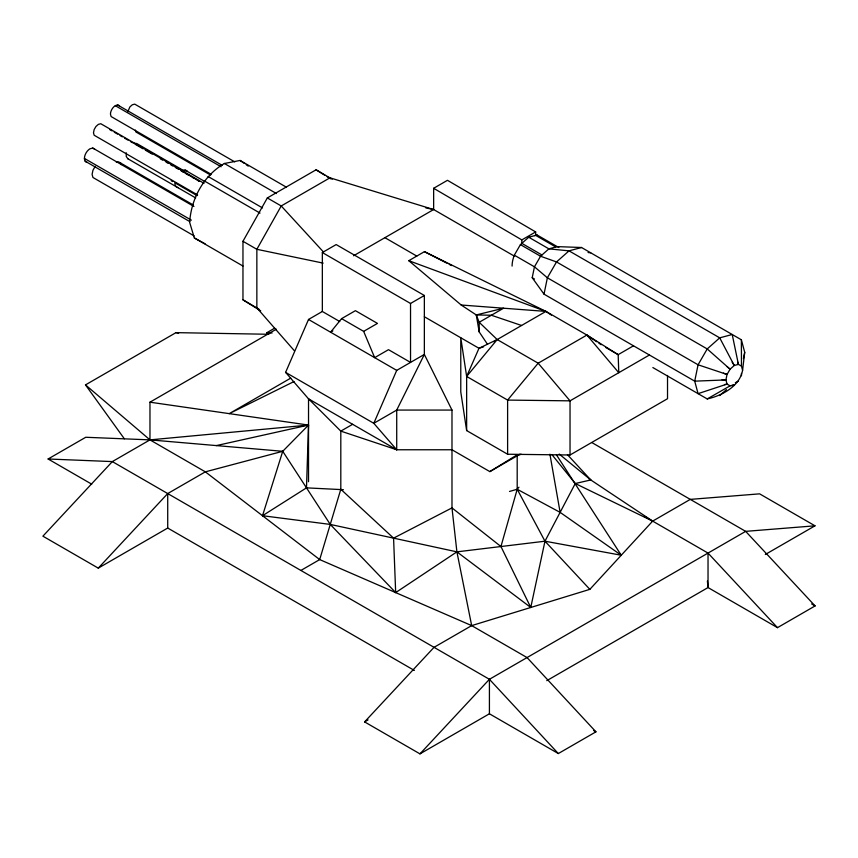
<?xml version="1.0" encoding="UTF-8"?>
<svg xmlns="http://www.w3.org/2000/svg" width="858" height="858" viewBox="0 0 858 858"><rect width="100%" height="100%" fill="white"/><g stroke="black" fill="none" stroke-linecap="round" stroke-linejoin="round"><path stroke-width="1.29" d="M91.699 484.159L48.102 458.987L85.736 437.269L149.968 439.875L308.526 425.075L282.732 451.297L262.516 515.712L306.488 487.859L308.526 425.075L149.968 402.188L149.968 439.875L205.341 471.846L319.691 559.588L471.675 625.611L527.048 657.571L595.945 731.831L558.322 753.56L489.414 713.781L419.97 753.871L364.596 721.9L434.041 647.329L471.675 625.611L589.854 589.349L652.659 521.117L690.282 499.388L759.62 493.843L814.993 525.815L765.304 554.493M742.588 370.302L744.712 352.284L741.366 339.789L581.52 247.501L557.217 246.621L548.884 248.852L540.551 256.242L534.448 266.806L532.217 277.713L544.026 294.155L694.712 381.156L725.922 379.922L727.037 374.463L730.083 369.187L734.255 365.487L738.416 364.371L741.473 366.141L742.588 370.302C739.746 386.357 721.803 395.752 707.217 398.938L652.863 367.556M127.649 112.141L129.869 106.939L132.293 104.783L134.727 104.129L234.77 161.883M544.026 294.155L547.372 277.788L556.52 261.937L569.026 250.858L581.52 247.501M743.425 358.58L744.712 352.284M262.516 515.712L330.255 524.42L456.906 551.855L530.759 607.475L544.969 541.205L575.268 483.526L590.776 479.954L567.46 454.686M530.759 607.475L500.943 546.535L517.192 489.264L517.192 454.912M339.747 321.536L322.34 311.486L308.526 319.466L285.607 372.383L308.526 398.841L340.808 431.124L340.808 489.264L319.691 559.588L300.879 570.452M322.34 311.486L322.34 252.552L336.164 244.573L424.356 295.484L424.356 354.429L396.718 370.377L373.798 423.305L396.718 449.764L451.984 449.764L489.832 471.61L520.002 454.193M507.614 454.236L466.645 430.577L466.645 376.437L478.989 348.284L497.19 339.554L545.935 311.411L586.904 335.06L618.168 354.654L618.779 372.704L586.904 335.06L538.17 363.202L507.614 400.085L507.614 454.236L570.034 454.997L667.524 398.713L667.524 375.439M286.379 187.183L240.079 160.457L224.378 163.492C203.507 175.697 191.248 198.616 189.639 222.351L194.348 237.966L242.964 266.034M260.693 310.875L242.964 299.817L242.964 241.28L267.331 197.941L316.076 169.798L332.185 179.204M95.227 166.313L92.943 170.27L92.096 174.367L92.943 177.488L194.133 235.907M512.087 266.087A23.574 13.61 -60 0 1 514.317 255.18L520.42 244.616L528.753 237.226L537.076 234.985L558.848 247.554M341.602 318.64L363.653 331.37L377.466 323.402L355.416 310.671L341.602 318.64L330.577 332.196L332.883 330.866M649.431 355.008L570.034 400.847L507.614 400.085L466.645 376.437L497.19 339.554L538.17 363.202L570.034 400.847L570.034 454.997M518.94 487.226L517.192 489.264L509.523 491.452M282.732 451.297L149.968 439.875L112.344 461.593L42.9 536.175L98.273 568.135L167.718 493.565L205.341 471.846L282.732 451.297L330.255 524.42L395.677 592.599L456.906 551.855L544.969 541.205L621.256 555.233L556.434 454.837M419.97 753.871L489.414 679.3L745.656 531.359L814.993 525.815M719.712 395.592L726.447 389.618M493.822 341.72L497.19 339.554L479.193 322.286L476.276 314.94L461.186 305.008L408.794 260.693L424.442 251.651L545.935 311.411L551.415 315.122M489.832 471.61L516.216 455.384L521.385 454.311M124.335 438.781L85.5 384.888L175.987 332.636L268.168 334.266M514.564 256.252L433.644 209.534L433.644 188.288L447.468 180.309L535.66 231.939L535.66 235.371L555.791 246.997M353.571 255.77L433.644 209.534L329.965 177.821L281.22 205.963L256.853 249.303L256.853 307.84L294.509 350.911M269.015 334.094L266.72 332.775L274.699 328.164M149.968 402.188L276.426 329.172M322.34 252.552L410.532 303.464L424.356 295.484M541.977 254.976L521.836 243.35L521.836 239.908L535.66 231.939M290.744 378.121L229.247 413.631L294.026 381.542M98.273 568.135L167.718 528.045L414.36 670.441M352.627 424.302L340.808 431.124L396.718 449.764L396.718 410.07L424.356 354.429L451.984 410.07L451.984 507.893L456.906 551.855L471.675 625.611M633.494 345.806L618.168 354.654L605.651 347.426M364.596 721.9L368.071 719.894M546.771 680.673L708.032 587.558L777.477 627.659L815.1 605.93L745.656 531.359L591.859 442.567M707.217 398.938L730.083 385.853L734.255 384.738L731.831 385.746M735.317 382.775L738.416 381.038M395.677 592.599L393.575 538.138L451.984 507.893L500.943 546.535M483.59 346.814L478.989 348.284L424.356 316.741M193.951 206.467L92.75 148.048L89.972 148.788A7.861 4.537 -60 0 0 84.61 156.649A7.861 4.537 -60 0 0 87.194 162.366M116.366 162.344L118.447 161.787L193.189 204.944M479.193 331.907L476.276 314.94L503.56 308.215L479.193 322.286L479.193 331.907L487.505 344.315M534.609 235.596L537.076 234.985M216.355 445.592L308.526 425.075M724.495 384.599L727.037 384.094L730.083 385.853M451.984 410.07L396.718 410.07L373.798 423.305L285.607 372.383M476.276 314.94L491.377 315.251L521.567 325.482M266.72 332.775L272.072 332.99M48.102 458.987L112.344 461.593L489.414 679.3L558.322 753.56M306.488 487.859L343.425 489.704M722.061 379.762L725.922 379.922L727.037 384.094L698.069 393.65L694.712 381.156L698.069 364.789L707.217 348.938L719.712 337.848L732.217 334.502L738.416 364.371L737.59 361.926M461.186 305.008L545.935 311.411L408.794 260.693M133.912 143.254L136.712 143.501L185.006 171.386M588.073 252.531L590.679 252.788M425.847 207.915L433.644 209.534M323.155 263.116L256.853 249.303L242.964 241.28M175.987 332.636L178.593 333.269M723.412 373.133L727.037 374.463L698.069 364.789L547.372 277.788L534.448 266.806L514.317 255.18M424.442 251.651L446.846 263.149M449.206 264.361L451.565 265.562M621.256 555.233L560.124 512.365L517.192 489.264L544.969 541.205L589.854 589.349M194.348 237.966L205.073 243.769M528.753 237.226L548.884 248.852L569.026 250.858L719.712 337.848L734.255 365.487L732.174 362.226M520.42 244.616L540.551 256.242L556.52 261.937L707.217 348.938L730.083 369.187L727.112 366.72M532.217 277.713L534.459 279.011M384.899 237.677L416.774 256.081M224.378 163.492L276.458 193.554M117.75 105.041L222.394 165.455M115.326 105.695L221.117 166.774M267.331 197.941L281.22 205.963L323.552 252.08M211.154 174.303L111.111 116.549L110.457 114.114A6.875 3.968 -60 0 1 114.06 106.607A6.875 3.968 -60 0 1 119.53 106.07M210.607 175.075L135.854 131.928L135.36 130.073M208.119 176.512L262.516 207.926M204.461 181.017L260.017 213.084M185.038 170.099L204.944 181.585M204.011 183.322L100.783 123.724L98.348 124.378L95.924 126.534L94.144 129.612L93.49 132.797L94.144 135.232L197.63 194.981M182.657 171.6L190.776 176.287M192.921 177.531L195.184 178.829M197.437 180.137L199.7 181.435M109.674 129.547L111.98 130.877M114.275 132.207L117.728 134.191M120.023 135.521L122.329 136.851M124.624 138.181L128.078 140.165M130.373 141.495L132.679 142.825M134.974 144.155L143.029 148.799M145.324 150.129L152.22 154.108M160.274 158.762L162.57 160.092M166.023 162.076L168.318 163.406M170.624 164.736L172.919 166.066M175.225 167.385L178.668 169.38M180.974 170.71L183.269 172.04M185.575 173.37L189.017 175.354M191.323 176.684L193.618 178.014M195.924 179.343L199.367 181.328M197.115 195.645L174.839 182.786A9.62 5.556 -60 0 0 178.239 187.623M127.831 158.751L195.678 197.919M92.75 148.048L94.788 149.228M84.416 158.419L191.366 220.152M85.167 161.197L189.811 221.611M811.625 603.925L815.1 605.93M308.526 319.466L396.718 370.377M644.551 516.43L708.032 553.088L777.477 627.659M242.964 299.817L259.062 309.223M308.526 398.841L396.718 449.764M593.65 730.512L595.945 731.831M433.644 188.288L521.836 239.908M316.076 169.798L324.946 175.332M327.155 176.705L330.48 178.786M588.567 478.485L652.659 521.117L575.268 483.526L551.973 454.697M586.904 335.06L596.76 341.741M598.948 343.232L601.136 344.712M240.079 160.457L244.198 163.31M246.203 164.704L248.209 166.098M559.212 454.064L590.776 479.954M85.5 384.888L149.968 439.875M340.808 489.264L393.575 538.138M127.874 158.816L126.255 156.51L126.255 152.778M363.653 331.37L374.667 357.647L388.492 349.678L410.532 362.398L410.532 303.464M120.731 163.106L121.15 164.672M549.924 454.204L560.124 512.365M466.645 376.437L460.778 337.762L460.778 391.913L466.645 430.577M707.389 581.038L708.032 587.558L708.032 553.088M741.43 373.391L741.473 375.761M741.366 339.789L741.473 366.141M489.414 679.3L489.414 713.781M308.526 398.648L308.526 481.703M167.718 493.565L167.718 528.045M181.639 171.01A9.62 5.556 -60 0 1 187.527 171.536M172.962 181.521A6.875 3.968 -60 0 1 171.182 180.491"/></g></svg>
